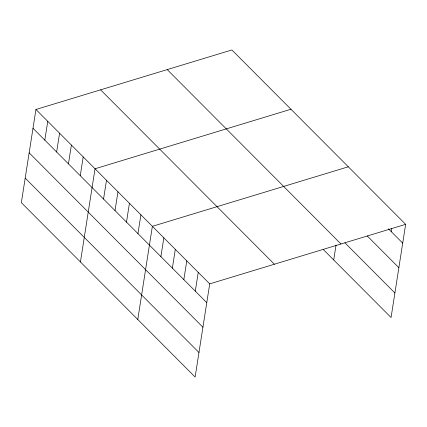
<?xml version="1.0" encoding="UTF-8"?>
<svg xmlns="http://www.w3.org/2000/svg" width="427" height="427" viewBox="0 0 427 427"><rect width="100%" height="100%" fill="white"/><g stroke="black" fill="none" stroke-linecap="round" stroke-linejoin="round"><path stroke-width="0.64" d="M35.943 109.477L21.35 202.66L195.123 377.046L209.716 283.87L35.943 109.477L231.877 49.954L405.65 224.34L391.057 317.523L323.164 249.384M44.814 140.136L47.76 121.337M56.631 151.991L59.577 133.197M68.448 163.851L71.389 145.052M80.265 175.71L83.206 156.912M80.431 261.954L95.024 168.772L290.963 109.243M103.547 199.078L106.494 180.279M115.018 210.586L117.964 191.792M126.488 222.099L129.429 203.3M137.958 233.606L140.899 214.808M137.777 319.497L152.37 226.321L348.304 166.792M160.894 256.627L163.84 237.828M172.364 268.135L175.305 249.336M183.834 279.642L186.775 260.849M195.299 291.155L198.245 272.357M333.711 259.974L336.038 245.114M391.239 231.626L391.746 228.386M209.716 283.87L405.65 224.34M388.485 228.867L402.709 243.139M367.209 235.917L398.861 267.686M344.899 242.792L394.9 292.975M167.219 69.596L340.992 243.982M100.601 89.835L274.374 264.222M32.996 128.276L206.769 302.663M29.153 152.823L202.926 327.21M25.193 178.112L198.966 352.499"/></g></svg>
